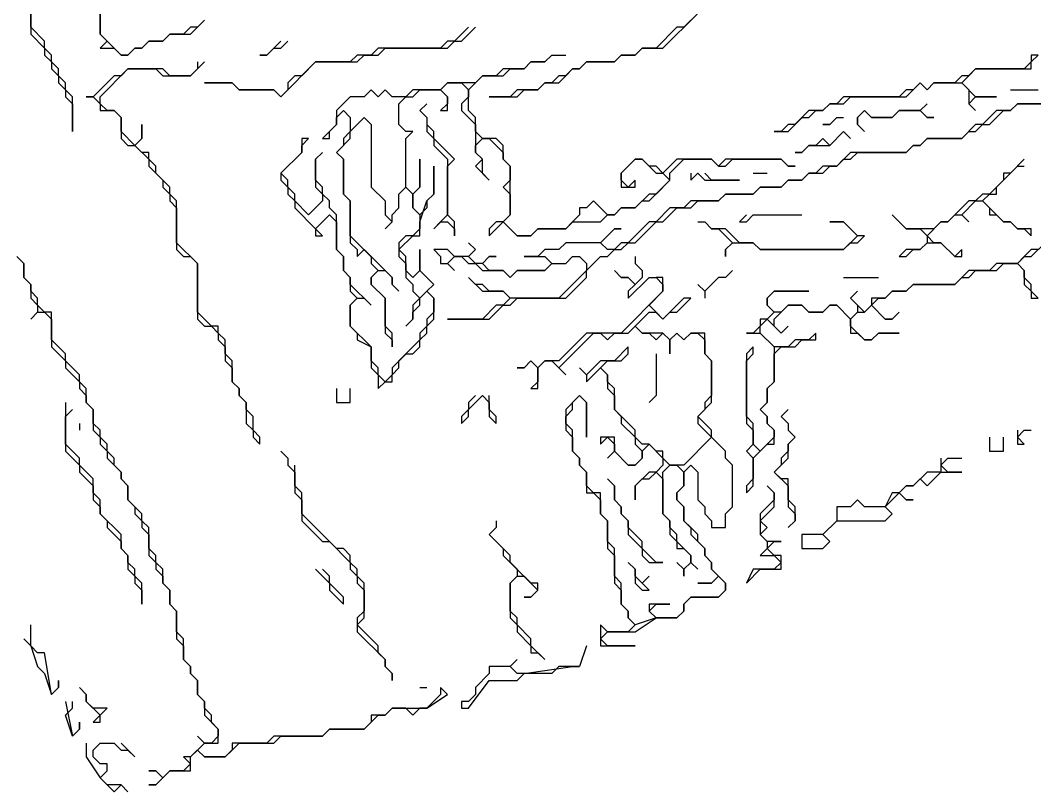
# Model space of a CAD drawing. Header units: metres. Extents: x 76363 to 76886, y 81203 to 81673.
# Drawn here: x 76492.8 to 76551.2, y 81203 to 81247.4 of the extents above; entities that cross this region are included whole.
import ezdxf

# ---------------------------------------------------------------- set-up
doc = ezdxf.new("R2010")
doc.units = ezdxf.units.M

msp = doc.modelspace()

# ---------------------------------------------------------------- linework, layer by layer
for points in [[(76503.4, 81247.4, 190.31), (76503, 81247, 190.297), (76502.6, 81247, 190.255), (76502.2, 81246.6, 190.205), (76501.4, 81246.6, 190.28), (76501, 81246.2, 190.26), (76500.2, 81246.2, 190.27), (76499.8, 81245.8, 190.255), (76499.4, 81245.8, 190.295), (76499, 81245.4, 190.28), (76498.6, 81245.4, 190.32), (76497.4, 81246.6, 190.645), (76497.4, 81248.2, 190.603)], [(76497.4, 81248.2, 190.603), (76497.4, 81246.6, 190.645), (76497.8, 81246.2, 190.58), (76497.4, 81245.8, 190.76), (76498.2, 81245.8, 190.41), (76498.6, 81245.4, 190.32), (76499, 81245.4, 190.28), (76499.4, 81245.8, 190.295), (76499.8, 81245.8, 190.255), (76500.2, 81246.2, 190.27), (76501, 81246.2, 190.26), (76501.4, 81246.6, 190.28), (76502.6, 81246.6, 190.2), (76503.4, 81247.4, 190.31)], [(76493.4, 81247.8, 193.355), (76493.4, 81246.6, 193.53), (76494.2, 81245.8, 192.83), (76494.2, 81245.4, 192.765), (76494.6, 81245, 192.38), (76494.6, 81244.6, 192.4), (76495, 81244.2, 192.084), (76495, 81243.8, 192.135), (76495.4, 81243.4, 191.677), (76495.4, 81243, 191.703), (76495.8, 81242.6, 191.15), (76495.8, 81241, 191.528), (76495.8, 81243, 191.19), (76495.4, 81243.4, 191.677), (76495.4, 81243.8, 191.697), (76495, 81244.2, 192.084), (76495, 81244.6, 192.135), (76494.6, 81245, 192.38), (76494.6, 81245.4, 192.53), (76494.2, 81245.8, 192.83), (76494.2, 81246.2, 192.82), (76493.4, 81247, 193.473), (76493.4, 81247.8, 193.355)], [(76531.4, 81247.4, 180.68), (76531, 81247, 180.475), (76530.6, 81247, 180.553), (76529.4, 81245.8, 180.35), (76528.6, 81245.8, 180.465), (76528.2, 81245.4, 180.215), (76527.4, 81245.4, 180.42), (76527, 81245, 180.205), (76525.4, 81245, 180.32), (76525, 81244.6, 180.195), (76524.6, 81244.6, 180.275), (76524.2, 81244.2, 180.26), (76523.8, 81244.2, 180.255), (76523.4, 81243.8, 180.205), (76523, 81243.8, 180.2), (76522.6, 81243.4, 180.12), (76521.4, 81243.4, 180.11), (76521, 81243, 180.06), (76519.8, 81243, 180.105), (76521.4, 81243, 180.02), (76521.8, 81243.4, 180.155), (76522.6, 81243.4, 180.12), (76523, 81243.8, 180.2), (76523.8, 81243.8, 180.097), (76524.6, 81244.6, 180.275), (76525, 81244.6, 180.195), (76525.4, 81245, 180.32), (76527, 81245, 180.205), (76527.4, 81245.4, 180.42), (76528.2, 81245.4, 180.215), (76528.6, 81245.8, 180.465), (76529.8, 81245.8, 180.27), (76531.8, 81247.8, 180.81)], [(76518.6, 81247, 182.996), (76517.8, 81246.2, 182.553), (76517.4, 81246.2, 182.69), (76517, 81245.8, 182.492), (76513.4, 81245.8, 183.747), (76513, 81245.4, 183.397), (76512.2, 81245.4, 183.76), (76511.8, 81245, 183.36), (76509.8, 81245, 184.055), (76509, 81244.2, 183.41), (76508.6, 81244.2, 183.565), (76508.2, 81243.8, 183.334), (76508.2, 81243.4, 182.96), (76507.8, 81243, 182.79), (76507.4, 81243.4, 183.444), (76505.4, 81243.4, 184.155), (76505, 81243.8, 184.83), (76503.4, 81243.8, 185.806), (76505, 81243.8, 184.83), (76505.4, 81243.4, 184.155), (76507.4, 81243.4, 183.444), (76507.8, 81243, 182.79), (76509.8, 81245, 184.055), (76512.2, 81245, 183.22), (76512.6, 81245.4, 183.704), (76513.4, 81245.4, 183.266), (76513.8, 81245.8, 183.483), (76517.4, 81245.8, 182.383), (76517.8, 81246.2, 182.553), (76518.2, 81246.2, 182.256), (76519, 81247, 182.81)], [(76507.8, 81246.2, 187.14), (76507, 81245.4, 186.746), (76506.6, 81245.4, 186.973), (76507, 81245.4, 186.746), (76507.4, 81245.8, 186.886), (76507.8, 81245.8, 186.704), (76508.2, 81246.2, 186.947)], [(76503, 81245, 187.835), (76503, 81244.6, 187.058), (76502.6, 81244.2, 186.642), (76501.4, 81244.2, 187.713), (76501, 81244.6, 188.668), (76499, 81244.6, 189.513), (76498.6, 81244.2, 189.233), (76498.2, 81244.2, 189.427), (76497, 81243, 190.045), (76496.6, 81243, 190.388), (76497, 81243, 190.045), (76497.4, 81242.6, 189.54), (76497.4, 81242.2, 189.53), (76498.2, 81242.2, 189.03), (76498.6, 81241.8, 188.625), (76498.6, 81240.6, 188.523), (76499, 81240.2, 188.13), (76499.4, 81240.2, 187.86), (76500.2, 81239.4, 187.135), (76500.2, 81239, 187.12), (76501, 81238.2, 186.355), (76501, 81237.8, 186.41), (76501.4, 81237.4, 186.17), (76501.4, 81237, 186.223), (76501.8, 81236.6, 185.955), (76501.8, 81234.2, 186.57), (76502.2, 81233.8, 186.242), (76502.6, 81233.8, 185.923), (76503, 81233.4, 185.635), (76503, 81230.2, 186.505), (76503.4, 81229.8, 186.245), (76503.8, 81229.8, 185.963), (76504.2, 81229.4, 185.84), (76504.2, 81229, 185.935), (76504.6, 81228.6, 185.723), (76504.6, 81227.8, 185.947), (76505, 81227.4, 185.748), (76505, 81226.6, 186.05), (76505.4, 81226.2, 185.85), (76505.4, 81225.8, 185.983), (76505.8, 81225.4, 185.833), (76505.8, 81224.2, 186.113), (76506.2, 81223.8, 186.076), (76506.2, 81223.4, 186.218), (76506.6, 81223, 186.09), (76506.6, 81223.4, 185.855), (76506.2, 81223.8, 186.076), (76506.2, 81224.6, 185.77), (76505.8, 81225, 185.97), (76505.8, 81225.4, 185.833), (76505.4, 81225.8, 185.983), (76505.4, 81226.2, 185.85), (76505, 81226.6, 186.05), (76505, 81227.8, 185.615), (76504.6, 81228.2, 185.82), (76504.6, 81229, 185.717), (76504.2, 81229.4, 185.84), (76504.2, 81229.8, 185.78), (76503.8, 81229.8, 185.963), (76503, 81230.6, 186.33), (76503, 81233.4, 185.635), (76501.8, 81234.6, 186.387), (76501.8, 81237, 185.98), (76501.4, 81237.4, 186.17), (76501.4, 81237.8, 186.18), (76500.6, 81238.6, 186.592), (76500.6, 81239, 186.7), (76500.2, 81239.4, 187.135), (76500.2, 81239.8, 187.127), (76499.8, 81239.8, 187.533), (76499.4, 81240.2, 187.86), (76499.8, 81240.6, 187.7), (76499.8, 81241.4, 187.933), (76499.8, 81240.6, 187.7), (76499.4, 81240.2, 187.86), (76498.6, 81241, 188.413), (76498.6, 81241.8, 188.625), (76498.2, 81242.2, 189.03), (76497.8, 81242.2, 189.283), (76497.4, 81242.6, 189.54), (76497.4, 81243, 189.658), (76499, 81244.6, 189.513), (76500.6, 81244.6, 188.51), (76501, 81244.2, 187.792), (76502.6, 81244.2, 186.642), (76503.4, 81245, 187.398)], [(76523.4, 81245.4, 180.79), (76523, 81245, 180.603), (76522.2, 81245, 180.76), (76521.8, 81244.6, 180.55), (76520.6, 81244.6, 180.67), (76520.2, 81244.2, 180.537), (76519.4, 81244.2, 180.58), (76519, 81243.8, 180.53), (76517.4, 81243.8, 180.87), (76517, 81243.4, 180.82), (76515.4, 81243.4, 181.05), (76515, 81243, 181), (76514.2, 81243, 181.25), (76513.8, 81243.4, 181.675), (76513.4, 81243, 181.545), (76513, 81243.4, 181.91), (76512.6, 81243, 181.66), (76511.8, 81243, 181.8), (76511, 81242.2, 181.446), (76511, 81241.4, 180.9), (76510.2, 81240.6, 180.84), (76510.6, 81240.6, 180.8), (76510.6, 81241, 180.97), (76511, 81241.4, 180.9), (76511, 81241.8, 181.127), (76511.4, 81242.2, 181.223), (76511.8, 81241.8, 181.08), (76511.8, 81241, 180.845), (76511.4, 81240.6, 180.72), (76511.4, 81240.2, 180.673), (76511, 81239.8, 180.61), (76511.4, 81239.4, 180.78), (76511.4, 81237.4, 180.57), (76511.8, 81237, 180.78), (76511.8, 81234.6, 180.293), (76512.2, 81234.2, 180.2), (76512.2, 81233.8, 180.18), (76512.6, 81234.2, 180.345), (76513, 81233.8, 180.48), (76513, 81233.4, 180.47), (76513.4, 81233, 180.415), (76513, 81232.6, 180.357), (76513, 81232.2, 180.3), (76513.8, 81231.4, 180.185), (76513.8, 81229.4, 180.21), (76514.2, 81229, 180.465), (76514.2, 81228.6, 180.357), (76514.2, 81229.4, 180.445), (76513.8, 81229.8, 180.207), (76513.8, 81231.4, 180.185), (76513, 81232.2, 180.3), (76513, 81232.6, 180.357), (76513.4, 81233, 180.415), (76513.8, 81233, 180.645), (76514.2, 81232.6, 180.655), (76514.2, 81232.2, 180.52), (76514.6, 81231.8, 180.62), (76514.2, 81232.2, 180.52), (76514.2, 81232.6, 180.655), (76511.8, 81235, 180.435), (76511.8, 81237, 180.78), (76511.4, 81237.4, 180.57), (76511.4, 81239.4, 180.78), (76511, 81239.8, 180.61), (76511.8, 81240.6, 180.865), (76511.8, 81241, 180.845), (76512.6, 81241.8, 181.3), (76513, 81241.4, 181.36), (76513, 81237.8, 181.657), (76513.8, 81237, 181.62), (76513.8, 81236.2, 181.585), (76514.2, 81235.8, 181.64), (76513.8, 81235.4, 181.37), (76514.2, 81235.8, 181.64), (76514.2, 81236.2, 181.66), (76514.6, 81236.6, 181.53), (76514.6, 81237.4, 181.383), (76515, 81237.8, 181.195), (76515.4, 81237.4, 181.02), (76515.4, 81236.6, 181.143), (76515.8, 81236.2, 181.12), (76515.8, 81235.4, 181.12), (76515.4, 81235, 181.3), (76515, 81235, 181.38), (76514.6, 81234.6, 181.285), (76514.6, 81233.8, 181.1), (76515, 81233.4, 181.15), (76515, 81232.6, 181.04), (76515.4, 81232.2, 181.1), (76515.4, 81231.8, 180.965), (76515.8, 81231.4, 180.985), (76515.4, 81231, 180.815), (76515.4, 81230.2, 180.85), (76515, 81229.8, 180.76), (76515.4, 81230.2, 180.85), (76515.4, 81230.6, 180.773), (76515.8, 81231, 180.97), (76515.8, 81231.4, 180.985), (76516.2, 81231.8, 180.93), (76516.6, 81231.4, 180.777), (76516.6, 81230.6, 180.87), (76516.2, 81230.2, 180.93), (76516.2, 81229.8, 180.795), (76515.8, 81229.4, 180.86), (76515.8, 81229, 180.835), (76514.2, 81227.4, 180.2), (76514.2, 81227, 180.18), (76513.8, 81226.6, 180.16), (76513.4, 81227, 180.335), (76513.4, 81227.4, 180.297), (76513, 81227.8, 180.46), (76513, 81228.6, 180.335), (76511.8, 81229.8, 180.43), (76511.8, 81231, 180.3), (76512.2, 81231.4, 180.15), (76512.6, 81231.4, 180.07), (76513, 81231, 180.05), (76511.8, 81232.2, 180.288), (76511.8, 81232.6, 180.13), (76511.4, 81233, 180.22), (76511.4, 81233.8, 180.11), (76511, 81234.2, 180.28), (76511, 81236.2, 180.445), (76510.6, 81236.6, 180.545), (76510.6, 81237, 180.56), (76510.2, 81237.4, 180.58), (76510.2, 81237.8, 180.555), (76509.8, 81238.2, 180.615), (76509.8, 81239.4, 180.66), (76510.2, 81239.8, 180.68), (76509.8, 81239.4, 180.66), (76509.8, 81237.8, 180.6), (76510.2, 81237.4, 180.58), (76510.2, 81237, 180.605), (76509.4, 81236.2, 180.92), (76508.6, 81237, 181.18), (76508.6, 81237.4, 181.12), (76508.2, 81237.8, 181.295), (76508.2, 81238.2, 181.23), (76507.8, 81238.6, 181.6), (76509, 81239.8, 180.91), (76509, 81240.2, 181.045), (76509.4, 81240.6, 181.03), (76509, 81240.6, 181.22), (76509, 81239.8, 180.91), (76507.8, 81238.6, 181.6), (76507.8, 81238.2, 181.43), (76508.2, 81237.8, 181.295), (76508.2, 81237.4, 181.35), (76508.6, 81237, 181.18), (76508.6, 81236.6, 181.17), (76509.8, 81235.4, 180.72), (76509.8, 81235, 180.78), (76510.2, 81235, 180.78), (76509.8, 81235.4, 180.72), (76510.6, 81236.2, 180.52), (76511, 81235.8, 180.47), (76511, 81234.2, 180.28), (76511.4, 81233.8, 180.11), (76511.4, 81233, 180.22), (76511.8, 81232.6, 180.13), (76511.8, 81231.8, 180.32), (76512.2, 81231.4, 180.15), (76511.8, 81231, 180.3), (76511.8, 81229.8, 180.43), (76512.2, 81229.4, 180.37), (76512.2, 81229, 180.5), (76513, 81228.6, 180.335), (76513, 81227.4, 180.435), (76513.4, 81227, 180.335), (76513.4, 81226.2, 180.31), (76513.8, 81226.6, 180.16), (76514.2, 81226.6, 180.08), (76514.2, 81227, 180.18), (76514.6, 81227.4, 180.2), (76514.6, 81227.8, 180.29), (76515, 81228.2, 180.533), (76515.4, 81228.2, 180.65), (76515.8, 81228.6, 180.66), (76515.8, 81229, 180.835), (76516.2, 81229.4, 180.74), (76516.2, 81229.8, 180.795), (76516.6, 81230.2, 180.85), (76516.6, 81231.4, 180.777), (76516.2, 81231.8, 180.93), (76516.6, 81232.2, 180.78), (76515.8, 81233, 181.093), (76515.8, 81234.2, 181.145), (76515.8, 81233, 181.093), (76515.4, 81232.6, 181.11), (76515, 81233, 181.095), (76515, 81233.8, 181.17), (76514.6, 81234.2, 181.11), (76515.4, 81235, 181.3), (76515.8, 81235, 181.18), (76515.8, 81235.8, 181.14), (76516.2, 81237, 181.268), (76516.6, 81237.4, 181.515), (76516.6, 81239, 181.313), (76516.6, 81237.4, 181.515), (76516.2, 81237, 181.268), (76516.2, 81236.6, 181.21), (76515.8, 81236.2, 181.12), (76515.4, 81236.6, 181.143), (76515.4, 81237.4, 181.02), (76515.8, 81237.8, 181.075), (76515.8, 81239.4, 181.145), (76515.8, 81237.8, 181.075), (76515.4, 81237.4, 181.02), (76515, 81237.8, 181.195), (76515, 81240.6, 180.86), (76515.4, 81241, 180.95), (76515, 81241, 180.87), (76514.6, 81241.4, 180.895), (76514.6, 81242.6, 180.94), (76515, 81243, 181), (76515.4, 81243, 180.91), (76515.8, 81243.4, 181.133), (76517, 81243.4, 180.82), (76517.4, 81243, 180.535), (76517.4, 81242.6, 180.475), (76517, 81242.2, 180.54), (76517.4, 81242.2, 180.46), (76517.4, 81243, 180.535), (76517, 81243.4, 180.82), (76517.4, 81243.8, 180.87), (76518.2, 81243.8, 180.7), (76518.6, 81243.4, 180.31), (76518.6, 81243, 180.18), (76518.2, 81242.6, 180.17), (76518.2, 81242.2, 180.075), (76519, 81241.4, 180.03), (76519, 81239.8, 180.275), (76519.4, 81239.4, 180.253), (76519, 81239, 180.5), (76519.8, 81238.2, 180.39), (76519.4, 81238.6, 180.44), (76519.4, 81239.4, 180.253), (76519, 81239.8, 180.275), (76519, 81240.2, 180.21), (76519.4, 81240.6, 180.08), (76519.8, 81240.6, 180.023), (76520.6, 81239.8, 179.91), (76520.6, 81239.4, 179.94), (76521, 81239, 179.93), (76521, 81238.2, 180.04), (76520.6, 81237.8, 180.18), (76521, 81237.4, 180.007), (76521, 81236.2, 179.95), (76520.6, 81235.8, 180.05), (76520.2, 81235.8, 180.32), (76519.8, 81235.4, 180.46), (76519.8, 81235, 180.325), (76520.6, 81235.8, 180.05), (76521.4, 81235, 179.9), (76522.2, 81235, 179.89), (76522.6, 81235.4, 179.915), (76524.2, 81235.4, 180.02), (76524.6, 81235.8, 180), (76526.2, 81235.8, 180.22), (76526.6, 81236.2, 180.09), (76527, 81236.2, 180.09), (76527.4, 81236.6, 180.105), (76528.2, 81236.6, 180.175), (76528.6, 81237, 180.19), (76529, 81237, 180.26), (76530.2, 81238.2, 180.12), (76530.2, 81238.6, 180.11), (76531, 81239.4, 180.19), (76532.6, 81239.4, 180.203), (76533, 81239, 180.26), (76533.4, 81239, 180.26), (76533.8, 81239.4, 180.253), (76536.6, 81239.4, 180.535), (76537, 81239, 180.67), (76537.4, 81239, 180.71), (76537, 81239, 180.67), (76536.6, 81239.4, 180.535), (76533.4, 81239.4, 180.205), (76533, 81239, 180.26), (76532.6, 81239.4, 180.203), (76530.6, 81239.4, 180.175), (76529.8, 81238.6, 180.03), (76529.4, 81239, 180.05), (76529, 81239, 180.05), (76528.6, 81239.4, 180.07), (76528.2, 81239.4, 180.07), (76527.4, 81238.6, 180.04), (76527.4, 81237.8, 180), (76528.2, 81237.8, 180.305), (76528.2, 81238.2, 180.25), (76527.8, 81237.8, 180.132), (76527.4, 81238.2, 180.02), (76527.4, 81238.6, 180.04), (76528.2, 81239.4, 180.07), (76528.6, 81239.4, 180.07), (76529.4, 81238.6, 180.025), (76529.8, 81238.6, 180.03), (76530.2, 81238.2, 180.12), (76529.4, 81237.4, 180.21), (76529, 81237.4, 180.285), (76528.2, 81236.6, 180.175), (76527.4, 81236.6, 180.105), (76527, 81236.2, 180.09), (76526.6, 81236.2, 180.09), (76525.8, 81237, 179.97), (76525.4, 81236.6, 179.96), (76525, 81236.6, 179.955), (76525, 81236.2, 180.01), (76524.2, 81235.4, 180.02), (76522.6, 81235.4, 179.915), (76522.2, 81235, 179.89), (76521.4, 81235, 179.9), (76520.6, 81235.8, 180.05), (76521, 81236.2, 179.95), (76521, 81239, 179.93), (76520.6, 81239.4, 179.94), (76520.6, 81240.2, 179.9), (76520.2, 81240.6, 179.92), (76519.4, 81240.6, 180.08), (76519, 81241, 180.1), (76519, 81241.8, 179.97), (76518.6, 81242.2, 179.995), (76518.6, 81243.4, 180.31), (76519.4, 81244.2, 180.58), (76520.6, 81244.2, 180.54), (76521, 81244.6, 180.59), (76521.8, 81244.6, 180.55), (76522.2, 81245, 180.76), (76523, 81245, 180.603), (76523.4, 81245.4, 180.79), (76524.2, 81245.4, 180.73)], [(76551.4, 81245.4, 180.253), (76551, 81245.4, 180.25), (76551, 81245, 180.32), (76550.6, 81244.6, 180.405), (76547.8, 81244.6, 180.04), (76547.4, 81244.2, 180.06), (76547, 81244.2, 180.065), (76546.6, 81243.8, 180.08), (76545.4, 81243.8, 180.05), (76545, 81243.4, 180.133), (76544.6, 81243.8, 180.06), (76544.2, 81243.4, 180.03), (76543.8, 81243.4, 180.043), (76543.4, 81243, 180.1), (76540.2, 81243, 180.11), (76539.8, 81242.6, 180.17), (76539.4, 81242.6, 180.17), (76539, 81242.2, 180.19), (76538.2, 81242.2, 180.155), (76537.4, 81241.4, 180.185), (76537, 81241.4, 180.2), (76536.6, 81241, 180.19), (76536.2, 81241, 180.185), (76537, 81241, 180.19), (76537.8, 81241.8, 180.22), (76538.2, 81241.8, 180.22), (76538.6, 81242.2, 180.195), (76539, 81242.2, 180.19), (76539.4, 81242.6, 180.17), (76540.2, 81242.6, 180.21), (76540.6, 81243, 180.145), (76543.8, 81243, 180.06), (76544.6, 81243.8, 180.06), (76545, 81243.4, 180.133), (76545.4, 81243.8, 180.05), (76547, 81243.8, 180.05), (76547.4, 81243.4, 180.22), (76547.4, 81242.6, 180.49), (76547.8, 81242.2, 180.74), (76547.4, 81242.6, 180.49), (76547.8, 81243, 180.5), (76549, 81243, 180.664), (76547.8, 81243, 180.5), (76547, 81243.8, 180.05), (76547.8, 81244.6, 180.04), (76551, 81244.6, 180.38), (76551, 81245, 180.32), (76551.4, 81245.4, 180.253)], [(76549.8, 81243.4, 180.63), (76551.4, 81243.4, 180.93)], [(76516.2, 81242.6, 180.79), (76515.8, 81242.2, 180.81), (76516.2, 81241.8, 180.827), (76516.2, 81241, 181.03), (76516.6, 81240.6, 181.103), (76516.6, 81240.2, 181.135), (76517.4, 81239.4, 181.18), (76517.4, 81236.2, 181.455), (76516.6, 81235.4, 181.23), (76517, 81235.8, 181.4), (76517.4, 81235.8, 181.377), (76517.8, 81235.4, 181.23), (76517.8, 81235, 181.21), (76517.8, 81235.8, 181.17), (76517.4, 81236.2, 181.455), (76517.4, 81239, 181.275), (76517.8, 81239.4, 180.985), (76516.6, 81240.6, 181.103), (76516.6, 81241, 180.87), (76516.2, 81241.4, 180.93)], [(76552.2, 81242.6, 181.39), (76550.2, 81242.6, 181.05), (76549.8, 81242.2, 180.92), (76549, 81242.2, 180.96), (76548.2, 81241.4, 180.81), (76547.8, 81241.4, 180.78), (76547, 81240.6, 180.82), (76545, 81240.6, 180.827), (76544.6, 81240.2, 180.81), (76544.2, 81240.2, 180.81), (76543.8, 81239.8, 180.76), (76540.6, 81239.8, 180.92), (76539.8, 81239, 180.89), (76539, 81239, 180.895), (76538.6, 81238.6, 181.045), (76538.2, 81238.6, 181.03), (76537.8, 81238.2, 181.13), (76537, 81238.2, 181.17), (76536.6, 81237.8, 181.08), (76535.4, 81237.8, 181.05), (76535, 81237.4, 181.03), (76533.4, 81237.4, 180.8), (76533, 81237, 180.867), (76531.4, 81237, 180.6), (76531, 81236.6, 180.62), (76530.2, 81236.6, 180.515), (76529.4, 81235.8, 180.59), (76529, 81235.8, 180.59), (76527.8, 81234.6, 180.82), (76527.4, 81234.6, 180.86), (76527, 81234.2, 180.99), (76526.6, 81234.2, 180.91), (76526.2, 81234.6, 180.782), (76527, 81235.4, 180.51), (76527.4, 81235.4, 180.51), (76527, 81235.4, 180.51), (76526.2, 81234.6, 180.782), (76524.2, 81234.6, 180.407), (76523.8, 81234.2, 180.47), (76523, 81234.2, 180.317), (76522.6, 81233.8, 180.53), (76521.8, 81233.8, 180.38), (76523, 81233.8, 180.53), (76523.4, 81233.4, 180.735), (76523, 81233, 180.76), (76521.4, 81233, 180.78), (76521, 81232.6, 180.79), (76520.6, 81233, 180.81), (76519.8, 81233, 180.66), (76519.4, 81233.4, 180.68), (76519.8, 81233.8, 180.47), (76520.2, 81233.8, 180.385), (76519.8, 81233.8, 180.47), (76519.4, 81233.4, 180.68), (76519, 81233.4, 180.755), (76518.6, 81233.8, 180.85), (76519, 81234.2, 180.613), (76518.6, 81234.6, 180.89), (76519, 81234.2, 180.613), (76518.6, 81233.8, 180.85), (76517.8, 81233.8, 181.085), (76517.4, 81234.2, 181.18), (76516.6, 81234.2, 181.025), (76517, 81233.8, 181.09), (76517, 81233.4, 180.875), (76517.4, 81233.4, 180.837), (76517.8, 81233, 180.66), (76517.4, 81233.4, 180.837), (76517.8, 81233.8, 181.085), (76518.2, 81233.8, 180.93), (76518.6, 81233.4, 180.84), (76519, 81233.4, 180.755), (76519.4, 81233, 180.66), (76520.6, 81233, 180.81), (76521, 81232.6, 180.79), (76521.4, 81233, 180.78), (76523, 81233, 180.76), (76523.4, 81233.4, 180.735), (76524.2, 81233.4, 180.74), (76524.6, 81233.8, 180.857), (76525, 81233.8, 180.9), (76525.4, 81233.4, 180.81), (76525.4, 81233, 180.667), (76523.8, 81231.4, 180.03), (76521, 81231.4, 180.08), (76520.6, 81231.8, 180.26), (76519.8, 81231.8, 180.165), (76519.4, 81232.2, 180.28), (76519, 81232.2, 180.245), (76518.6, 81232.6, 180.3), (76519.4, 81231.8, 180.07), (76520.6, 81231.8, 180.26), (76521, 81231.4, 180.08), (76520.6, 81231, 179.877), (76520.2, 81231, 179.89), (76519.4, 81230.2, 179.7), (76517.4, 81230.2, 180.58), (76519.8, 81230.2, 179.61), (76520.6, 81231, 179.877), (76521, 81231, 179.95), (76521.4, 81231.4, 180.2), (76524.2, 81231.4, 179.95), (76525.4, 81232.6, 180.47), (76525.4, 81233, 180.667), (76526.2, 81233.8, 180.98), (76526.6, 81233.8, 180.98), (76527, 81234.2, 180.99), (76527.4, 81234.2, 180.875), (76527.8, 81234.6, 180.82), (76528.2, 81234.6, 180.66), (76529.4, 81235.8, 180.59), (76529.8, 81235.8, 180.64), (76530.6, 81236.6, 180.62), (76531.4, 81236.6, 180.665), (76531.8, 81237, 180.79), (76533, 81237, 180.867), (76533.4, 81237.4, 180.8), (76535, 81237.4, 181.03), (76535.4, 81237.8, 181.05), (76536.6, 81237.8, 181.08), (76537, 81238.2, 181.17), (76537.8, 81238.2, 181.13), (76538.2, 81238.6, 181.03), (76539, 81238.6, 180.99), (76539.4, 81239, 180.895), (76539.8, 81239, 180.89), (76540.2, 81239.4, 180.835), (76540.6, 81239.4, 180.87), (76541, 81239.8, 180.92), (76543.8, 81239.8, 180.76), (76544.2, 81240.2, 180.81), (76544.6, 81240.2, 180.81), (76545, 81240.6, 180.827), (76547, 81240.6, 180.82), (76547.4, 81241, 180.8), (76547.8, 81241, 180.795), (76548.2, 81241.4, 180.81), (76548.6, 81241.4, 180.855), (76549.4, 81242.2, 181.04), (76549.8, 81242.2, 180.92), (76550.2, 81242.6, 181.05), (76552.2, 81242.6, 181.39)], [(76545, 81242.6, 180.46), (76544.6, 81242.2, 180.728), (76543.4, 81242.2, 180.52), (76543, 81241.8, 180.55), (76541.8, 81241.8, 180.605), (76541.4, 81242.2, 180.455), (76541, 81241.8, 180.82), (76541, 81241.4, 180.765), (76541.4, 81241, 180.765), (76541, 81241.4, 180.765), (76541, 81241.8, 180.82), (76541.4, 81242.2, 180.455), (76541.8, 81241.8, 180.605), (76543, 81241.8, 180.55), (76543.4, 81242.2, 180.52), (76544.6, 81242.2, 180.728), (76545, 81241.8, 180.77), (76545.4, 81241.8, 180.65), (76545, 81241.8, 180.77), (76544.6, 81242.2, 180.728)], [(76539.8, 81241.8, 180.25), (76539.4, 81241.4, 180.5), (76539, 81241.4, 180.5), (76539.4, 81241.4, 180.5), (76539.8, 81241.8, 180.25), (76540.2, 81241.8, 180.363)], [(76540.2, 81241, 180.48), (76539.4, 81240.2, 180.56), (76539, 81240.6, 180.505), (76538.6, 81240.2, 180.45), (76538.2, 81240.2, 180.45), (76537.8, 81239.8, 180.475), (76537.4, 81239.8, 180.51), (76537.8, 81239.8, 180.475), (76538.2, 81240.2, 180.45), (76539.4, 81240.2, 180.56), (76540.2, 81241, 180.48), (76540.6, 81240.6, 180.62)], [(76550.6, 81239.4, 177.81), (76549.8, 81238.6, 176.95), (76549.4, 81238.6, 177.162), (76549.4, 81238.2, 176.517), (76548.6, 81237.4, 176.002), (76548.2, 81237.4, 176.133), (76547.8, 81237, 175.662), (76547.4, 81237, 175.93), (76546.2, 81235.8, 174.85), (76545.8, 81235.8, 175.054), (76545.4, 81235.4, 174.697), (76543.8, 81235.4, 175.518), (76543, 81236.2, 176.672), (76543.8, 81235.4, 175.518), (76544.6, 81235.4, 175.165), (76545, 81235, 174.545), (76545, 81234.6, 174.435), (76544.6, 81234.2, 174.205), (76543.8, 81234.2, 174.393), (76543.4, 81233.8, 174.206), (76543.8, 81233.8, 174.055), (76544.2, 81234.2, 174.34), (76544.6, 81234.2, 174.205), (76545, 81234.6, 174.435), (76545.8, 81234.6, 174.35), (76546.6, 81233.8, 173.86), (76547, 81233.8, 173.74), (76547, 81234.2, 173.87), (76546.6, 81233.8, 173.86), (76545.8, 81234.6, 174.35), (76545.4, 81234.6, 174.36), (76545, 81235, 174.545), (76545.8, 81235.8, 175.054), (76546.2, 81235.8, 174.85), (76546.6, 81236.2, 175.195), (76547, 81236.2, 174.96), (76547.4, 81235.8, 174.595), (76547, 81236.2, 174.96), (76547.8, 81237, 175.662), (76548.2, 81237, 175.47), (76548.6, 81236.6, 175.102), (76548.6, 81236.2, 174.777), (76549, 81236.2, 174.827), (76549.4, 81235.8, 174.493), (76549.8, 81235.8, 174.53), (76550.2, 81235.4, 174.22), (76550.6, 81235.4, 174.185), (76551, 81235, 173.855), (76551, 81235.4, 174.2), (76550.2, 81235.4, 174.22), (76549.8, 81235.8, 174.53), (76549.4, 81235.8, 174.493), (76548.2, 81237, 175.47), (76548.6, 81237.4, 176.002), (76549, 81237.4, 175.887), (76549, 81237.8, 176.4), (76550.2, 81239, 177.423), (76550.6, 81239, 177.37)], [(76531.4, 81238.6, 180.525), (76531.4, 81238.2, 180.62), (76531.8, 81238.6, 180.56), (76532.2, 81238.2, 180.54), (76534.2, 81238.2, 180.685), (76532.6, 81238.2, 180.53), (76532.2, 81238.6, 180.42)], [(76535, 81238.6, 180.623), (76535.8, 81238.6, 180.63)], [(76534.6, 81236.2, 179.777), (76534.2, 81235.8, 179.105), (76534.6, 81235.8, 179.108), (76535, 81236.2, 179.712), (76537.8, 81236.2, 178.516)], [(76531.8, 81235.8, 179.44), (76532.2, 81235.8, 179.375), (76532.6, 81235.4, 178.495), (76533, 81235.4, 178.372), (76533.8, 81234.6, 176.91), (76533.4, 81234.2, 176.503), (76533.4, 81233.8, 175.993), (76533.4, 81234.2, 176.503), (76533.8, 81234.6, 176.91), (76535, 81234.6, 175.896), (76535.4, 81234.2, 174.91), (76540.2, 81234.2, 174.8), (76540.6, 81234.6, 175.352), (76541, 81234.6, 175.198), (76541.4, 81235, 175.69), (76541, 81235, 175.814), (76540.2, 81235.8, 177.218), (76539.4, 81235.8, 177.803), (76540.2, 81235.8, 177.218), (76541, 81235, 175.814), (76540.2, 81234.2, 174.8), (76535.4, 81234.2, 174.91), (76535, 81234.6, 175.896), (76534.2, 81234.6, 176.48), (76533.4, 81235.4, 178.483), (76532.6, 81235.4, 178.495), (76532.2, 81235.8, 179.375)], [(76551.4, 81234.2, 173.343), (76551, 81234.2, 173.435), (76550.2, 81233.4, 172.95), (76549, 81233.4, 173.14), (76548.6, 81233, 172.94), (76547.4, 81233, 173.183), (76546.6, 81232.2, 172.84), (76544.2, 81232.2, 172.88), (76543.8, 81231.8, 172.678), (76543, 81231.8, 172.67), (76542.6, 81231.4, 172.54), (76541.8, 81231.4, 172.655), (76541.8, 81231, 172.45), (76541.4, 81230.6, 172.44), (76540.6, 81231.4, 172.7), (76541, 81231.8, 172.835), (76540.6, 81231.4, 172.7), (76541, 81231, 172.53), (76541, 81230.6, 172.395), (76540.6, 81230.2, 172.03), (76539.8, 81231, 172.38), (76539.4, 81231, 172.27), (76539, 81230.6, 172.1), (76538.2, 81230.6, 172.217), (76537.8, 81231, 172.493), (76537, 81231, 172.545), (76536.6, 81230.6, 172.49), (76536.2, 81230.6, 172.61), (76535.8, 81231, 172.85), (76535.8, 81231.4, 173.08), (76536.2, 81231.8, 173.115), (76538.2, 81231.8, 172.944), (76536.2, 81231.8, 173.115), (76535.8, 81231.4, 173.08), (76535.8, 81231, 172.85), (76536.2, 81230.6, 172.61), (76535.8, 81230.2, 172.515), (76535.4, 81230.2, 172.59), (76535.4, 81229.8, 172.5), (76535, 81229.4, 172.525), (76534.6, 81229.4, 172.583), (76535.4, 81229.4, 172.285), (76536.2, 81228.6, 172.05), (76536.2, 81226.6, 171.97), (76535.8, 81226.2, 171.98), (76535.8, 81225.4, 171.99), (76535.4, 81225, 172.09), (76535.8, 81224.6, 172), (76535.8, 81224.2, 172.02), (76536.2, 81223.8, 171.965), (76536.2, 81223.4, 172.13), (76535.4, 81222.6, 172.255), (76535, 81223, 172.27), (76535, 81224.2, 172.18), (76534.6, 81224.6, 172.19), (76534.6, 81227.8, 171.95), (76535, 81228.2, 172.05), (76535, 81228.6, 172.22), (76534.6, 81228.2, 172.085), (76534.6, 81224.2, 172.213), (76535, 81223.8, 172.115), (76535, 81223, 172.27), (76534.6, 81222.6, 172.45), (76535, 81222.2, 172.27), (76535, 81221, 172.377), (76534.6, 81220.6, 172.733), (76534.6, 81220.2, 172.61), (76535, 81220.6, 172.36), (76535, 81222.2, 172.27), (76535.8, 81223, 172.22), (76536.2, 81223, 172.19), (76536.2, 81223.8, 171.965), (76535.8, 81224.2, 172.02), (76535.8, 81224.6, 172), (76535.4, 81225, 172.09), (76535.8, 81225.4, 171.99), (76535.8, 81226.2, 171.98), (76536.2, 81226.6, 171.97), (76536.2, 81228.2, 172.04), (76536.6, 81228.6, 172.29), (76537.4, 81228.6, 171.83), (76537.8, 81229, 171.88), (76538.6, 81229, 171.765), (76538.6, 81229.4, 171.86), (76538.2, 81229, 171.787), (76537.4, 81229, 171.99), (76537, 81228.6, 172.1), (76536.2, 81228.6, 172.05), (76535.4, 81229.4, 172.285), (76535.4, 81229.8, 172.5), (76535.8, 81230.2, 172.515), (76536.6, 81229.4, 172.4), (76537, 81229.8, 172.26), (76536.6, 81229.4, 172.4), (76536.2, 81229.8, 172.263), (76536.2, 81230.2, 172.357), (76537, 81231, 172.545), (76537.8, 81231, 172.493), (76538.2, 81230.6, 172.217), (76539, 81230.6, 172.1), (76539.4, 81231, 172.27), (76539.8, 81231, 172.38), (76540.6, 81230.2, 172.03), (76540.6, 81229.4, 171.925), (76541, 81229.4, 171.997), (76541.4, 81229, 171.935), (76541.8, 81229, 171.98), (76542.2, 81229.4, 172.15), (76543.4, 81229.4, 172.185), (76542.2, 81229.4, 172.15), (76541.8, 81229, 171.98), (76541.4, 81229, 171.935), (76540.6, 81229.8, 171.95), (76540.6, 81230.2, 172.03), (76541, 81230.6, 172.395), (76541.4, 81230.6, 172.44), (76541.8, 81231, 172.45), (76542.6, 81230.2, 172.34), (76543, 81230.2, 172.33), (76543.4, 81230.6, 172.353), (76543, 81230.2, 172.33), (76542.6, 81230.2, 172.34), (76541.8, 81231, 172.45), (76542.2, 81231.4, 172.543), (76542.6, 81231.4, 172.54), (76543, 81231.8, 172.67), (76543.8, 81231.8, 172.678), (76544.2, 81232.2, 172.88), (76546.6, 81232.2, 172.84), (76547, 81232.6, 172.925), (76547.4, 81232.6, 172.89), (76547.8, 81233, 173.055), (76549, 81233, 172.89), (76549.4, 81233.4, 173.105), (76550.2, 81233.4, 172.95), (76550.6, 81233, 172.82), (76550.6, 81232.2, 172.815), (76551, 81231.8, 172.84), (76551, 81231.4, 172.815), (76551.4, 81231.4, 172.893), (76551, 81231.8, 172.84), (76551, 81232.2, 172.93), (76550.6, 81232.6, 172.835), (76550.6, 81233, 172.82), (76550.2, 81233.4, 172.95), (76550.6, 81233.8, 173.23), (76551, 81233.8, 173.23), (76551.8, 81234.6, 173.543)], [(76492.6, 81233.8, 199.55), (76493, 81233.4, 199.333), (76493, 81232.6, 199.447), (76493.4, 81232.2, 199.25), (76493.4, 81231.4, 199.447), (76493.8, 81231, 199.363), (76493.8, 81230.6, 199.6), (76493.4, 81230.2, 199.63), (76493.8, 81230.6, 199.6), (76494.2, 81230.6, 199.315), (76494.6, 81230.2, 199.116), (76494.6, 81228.6, 199.4), (76495.4, 81227.8, 199.158), (76495.4, 81227.4, 199.42), (76496.2, 81226.6, 199.175), (76496.2, 81226.2, 199.51), (76496.6, 81225.8, 199.305), (76496.6, 81225.4, 199.5), (76497, 81225, 199.212), (76497, 81223.8, 199.75), (76497.4, 81223.4, 199.463), (76497.4, 81223, 199.627), (76497.8, 81222.6, 199.56), (76497.8, 81222.2, 199.6), (76498.6, 81221.4, 199.434), (76498.6, 81221, 199.585), (76499, 81220.6, 199.22), (76499, 81219.8, 199.49), (76499.4, 81219.4, 199.188), (76499.4, 81219, 199.446), (76499.8, 81218.6, 199.228), (76499.8, 81218.2, 199.57), (76500.2, 81217.8, 199.183), (76500.2, 81216.6, 199.575), (76500.6, 81216.2, 199.163), (76500.6, 81215.8, 199.318), (76501, 81215.4, 199.068), (76501, 81215, 199.235), (76501.4, 81214.6, 198.833), (76501.4, 81213.8, 199.15), (76501.8, 81213.4, 199.007), (76501.8, 81211.8, 199.09), (76502.2, 81211.4, 199.023), (76502.2, 81210.6, 199.11), (76502.6, 81210.2, 198.937), (76502.6, 81209.8, 199.023), (76503, 81209.4, 198.9), (76503, 81208.6, 199.18), (76503.4, 81208.2, 199.03), (76503.4, 81207.4, 199.2), (76504.2, 81206.6, 198.822), (76504.2, 81206.2, 198.963), (76503.8, 81205.8, 199.27), (76503.4, 81205.8, 199.16), (76503, 81206.2, 199.07), (76503.4, 81205.8, 199.16), (76502.6, 81205, 199.17), (76502.2, 81205, 199.17), (76502.6, 81204.6, 199.15), (76502.2, 81204.2, 199.21), (76501.4, 81204.2, 199.29), (76501, 81203.8, 199.373), (76500.6, 81204.2, 199.37), (76500.2, 81204.2, 199.485), (76500.6, 81204.2, 199.37), (76501, 81203.8, 199.373), (76500.6, 81203.4, 199.49), (76500.2, 81203.4, 199.57), (76500.6, 81203.4, 199.49), (76501.4, 81204.2, 199.29), (76502.6, 81204.2, 199.175), (76502.6, 81205, 199.17), (76503, 81205.4, 199.103), (76503.4, 81205, 199.09), (76504.6, 81205, 199.045), (76505.4, 81205.8, 197.262), (76507.4, 81205.8, 193.833), (76507.8, 81206.2, 192.941), (76510.2, 81206.2, 189.47), (76510.6, 81206.6, 188.867), (76512.6, 81206.6, 186.49), (76513.4, 81207.4, 184.89), (76513.8, 81207.4, 184.535), (76514.2, 81207.8, 184.005), (76514.6, 81207.8, 183.617), (76516.2, 81207.8, 182.55), (76517.4, 81208.6, 181.315), (76517, 81209, 181.45), (76517, 81208.6, 181.633), (76516.2, 81207.8, 182.55), (76515.8, 81207.8, 182.7), (76515.4, 81207.4, 183.07), (76515, 81207.8, 183.277), (76514.2, 81207.8, 184.005), (76513.8, 81207.4, 184.535), (76513, 81207.4, 185.202), (76513, 81207, 185.545), (76512.6, 81206.6, 186.49), (76510.6, 81206.6, 188.867), (76510.2, 81206.2, 189.47), (76507.4, 81206.2, 193.644), (76507, 81205.8, 194.543), (76505, 81205.8, 198.01), (76505, 81205.4, 198.19), (76504.6, 81205, 199.045), (76503.4, 81205, 199.09), (76503, 81205.4, 199.103), (76503.4, 81205.8, 199.16), (76504.2, 81205.8, 199.15), (76504.2, 81206.6, 198.822), (76503.8, 81207, 199.103), (76503.8, 81207.4, 198.838), (76503.4, 81207.8, 199.023), (76503.4, 81208.2, 199.03), (76503, 81208.6, 199.18), (76503, 81209.4, 198.9), (76502.6, 81209.8, 199.023), (76502.6, 81210.2, 198.937), (76502.2, 81210.6, 199.11), (76502.2, 81211.8, 198.765), (76501.8, 81212.2, 199.105), (76501.8, 81213.4, 199.007), (76501.4, 81213.8, 199.15), (76501.4, 81214.6, 198.833), (76501, 81215, 199.235), (76501, 81215.8, 198.752), (76500.6, 81216.2, 199.163), (76500.6, 81216.6, 199.073), (76500.2, 81217, 199.323), (76500.2, 81218.2, 198.945), (76499.8, 81218.6, 199.228), (76499.8, 81219, 198.953), (76499, 81219.8, 199.49), (76499, 81220.6, 199.22), (76498.6, 81221, 199.585), (76498.6, 81221.4, 199.434), (76498.2, 81221.8, 199.615), (76498.2, 81222.2, 199.335), (76497.8, 81222.6, 199.56), (76497.8, 81223, 199.252), (76497.4, 81223.4, 199.463), (76497.4, 81223.8, 199.348), (76497, 81224.2, 199.653), (76497, 81225, 199.212), (76496.6, 81225.4, 199.5), (76496.6, 81226.2, 198.916), (76496.2, 81226.6, 199.175), (76496.2, 81227, 199.01), (76495.4, 81227.8, 199.158), (76495.4, 81228.2, 199.05), (76494.6, 81229, 199.33), (76494.6, 81230.6, 198.93), (76494.2, 81230.6, 199.315), (76493.8, 81231, 199.363), (76493.8, 81231.4, 199.12), (76493.4, 81231.8, 199.315), (76493.4, 81232.2, 199.25), (76493, 81232.6, 199.447), (76493, 81233.4, 199.333), (76492.6, 81233.8, 199.55)], [(76528.2, 81233.8, 180.123), (76528.2, 81233.4, 179.924), (76528.6, 81233, 179.223), (76528.6, 81232.6, 179.03), (76528.2, 81232.2, 179.087), (76527.8, 81232.6, 179.52), (76527.4, 81232.6, 179.717), (76527, 81233, 180.293), (76527.4, 81232.6, 179.717), (76527.8, 81232.6, 179.52), (76528.2, 81232.2, 179.087), (76527.8, 81231.8, 178.692), (76527.8, 81231.4, 178.16), (76529, 81232.6, 178.58), (76529.4, 81232.6, 178.157), (76529.8, 81232.2, 177.197), (76529.8, 81231.8, 176.832), (76527.4, 81229.4, 174.845), (76525.4, 81229.4, 176.068), (76523.8, 81227.8, 174.86), (76523, 81227.8, 175.322), (76522.6, 81227.4, 175.04), (76522.2, 81227.8, 175.72), (76521.8, 81227.4, 175.603), (76521.4, 81227.4, 175.895), (76521.8, 81227.4, 175.603), (76522.2, 81227.8, 175.72), (76522.6, 81227.4, 175.04), (76522.6, 81226.6, 174.46), (76522.2, 81226.2, 174.544), (76522.6, 81226.2, 174.37), (76522.6, 81227.4, 175.04), (76523, 81227.8, 175.322), (76523.4, 81227.8, 175.188), (76524.2, 81227, 174.095), (76523.8, 81227.4, 174.5), (76525.8, 81229.4, 175.822), (76526.2, 81229.4, 175.418), (76526.6, 81229, 174.73), (76527, 81229.4, 175.022), (76527.8, 81229.4, 174.663), (76528.2, 81229.8, 174.882), (76528.6, 81229.4, 174.42), (76529, 81229.4, 174.28), (76529.4, 81229, 173.85), (76529.8, 81229.4, 174.03), (76530.2, 81229, 173.657), (76530.2, 81228.2, 173.36), (76530.2, 81229, 173.657), (76530.6, 81229.4, 173.91), (76531, 81229, 173.625), (76531.4, 81229.4, 173.87), (76531.8, 81229.4, 173.81), (76532.2, 81229, 173.505), (76532.2, 81228.2, 173.315), (76532.6, 81227.8, 173.06), (76532.6, 81225.8, 173.44), (76532.2, 81225.4, 173.5), (76532.2, 81225, 173.55), (76531.8, 81224.6, 173.66), (76531.8, 81224.2, 173.715), (76532.6, 81223.4, 173.6), (76531, 81221.8, 173.538), (76530.2, 81221.8, 173.61), (76529.8, 81222.2, 173.755), (76529.8, 81222.6, 173.81), (76529.4, 81222.6, 173.73), (76529, 81223, 173.68), (76528.6, 81223, 173.675), (76528.2, 81223.4, 173.62), (76528.2, 81223.8, 173.63), (76527, 81225, 173.695), (76527, 81226.2, 173.82), (76526.6, 81226.6, 173.79), (76526.6, 81227, 173.82), (76526.2, 81227.4, 174.03), (76526.6, 81227.8, 174.13), (76527.4, 81227.8, 173.85), (76527.8, 81228.2, 173.9), (76527.8, 81228.6, 174.115), (76527, 81227.8, 173.93), (76526.2, 81227.8, 174.183), (76525.4, 81227, 173.92), (76525, 81227.4, 174.305), (76525.4, 81227, 173.92), (76525.4, 81226.6, 173.61), (76526.2, 81227.4, 174.03), (76526.6, 81227, 173.82), (76526.6, 81226.2, 173.747), (76527, 81225.8, 173.8), (76527, 81225, 173.695), (76527.4, 81224.6, 173.75), (76527.4, 81224.2, 173.65), (76528.2, 81223.4, 173.62), (76528.2, 81223, 173.635), (76528.6, 81222.6, 173.603), (76528.6, 81222.2, 173.485), (76528.2, 81221.8, 173.197), (76527.8, 81221.8, 173.085), (76527, 81222.6, 172.98), (76527, 81223.4, 173.16), (76526.2, 81223.4, 173.17), (76526.2, 81223, 172.99), (76526.6, 81223.4, 173.16), (76527, 81223, 173.07), (76527, 81222.6, 172.98), (76526.6, 81222.2, 172.88), (76527, 81222.6, 172.98), (76527.8, 81221.8, 173.085), (76528.2, 81221.8, 173.197), (76528.6, 81222.2, 173.485), (76528.6, 81222.6, 173.603), (76529, 81223, 173.68), (76529.8, 81222.2, 173.755), (76529.8, 81221.8, 173.58), (76529.4, 81221.4, 173.407), (76529, 81221.4, 173.255), (76528.2, 81220.6, 172.96), (76528.2, 81219.8, 172.77), (76528.2, 81220.6, 172.96), (76528.6, 81221, 173.13), (76529, 81221, 173.2), (76529.4, 81221.4, 173.407), (76529.8, 81221, 173.62), (76529.8, 81219, 173.873), (76530.2, 81218.6, 174.01), (76530.2, 81217.8, 173.82), (76530.6, 81217.4, 174.03), (76530.6, 81217, 174.02), (76531, 81217, 174.02), (76531.4, 81216.6, 174), (76531.4, 81216.2, 173.853), (76531, 81215.8, 173.57), (76530.6, 81216.2, 173.56), (76531, 81215.8, 173.57), (76531, 81215.4, 173.433), (76531, 81215.8, 173.57), (76531.4, 81216.2, 173.853), (76531.8, 81215.8, 173.885), (76531.4, 81216.2, 173.853), (76531.4, 81216.6, 174), (76530.6, 81217.4, 174.03), (76530.6, 81217.8, 174.023), (76530.2, 81218.2, 173.995), (76530.2, 81218.6, 174.01), (76529.8, 81219, 173.873), (76529.8, 81221.4, 173.52), (76530.2, 81221.8, 173.61), (76530.6, 81221.8, 173.54), (76531, 81221.4, 173.52), (76531, 81220.6, 173.75), (76530.6, 81220.2, 173.85), (76530.6, 81219.8, 173.91), (76531, 81219.4, 173.737), (76531, 81218.6, 173.93), (76531.4, 81218.2, 173.725), (76531.4, 81217.8, 173.997), (76532.2, 81217, 173.7), (76532.2, 81216.6, 173.84), (76532.6, 81216.2, 173.63), (76532.6, 81215.8, 173.727), (76533, 81215.4, 173.595), (76532.6, 81215, 173.85), (76531.8, 81215, 173.72), (76532.6, 81215, 173.85), (76533, 81215.4, 173.595), (76533.4, 81215, 173.38), (76533.4, 81214.6, 173.37), (76533, 81214.2, 173.61), (76531.4, 81214.2, 173.355), (76531, 81213.8, 172.96), (76531, 81213.4, 172.783), (76530.6, 81213, 172.345), (76529.4, 81213, 172), (76529, 81213.4, 171.985), (76529.4, 81213.8, 172.12), (76530.2, 81213.8, 172.535), (76529, 81213.8, 172.04), (76529, 81213.4, 171.985), (76529.4, 81213, 172), (76528.2, 81212.6, 171.955), (76527.8, 81213, 171.94), (76527.8, 81213.4, 171.95), (76527.4, 81213.8, 171.993), (76527.4, 81215, 172.02), (76527, 81215.4, 172.045), (76527, 81217, 172.115), (76526.6, 81217.4, 172.13), (76526.6, 81218.6, 172.11), (76526.2, 81219, 172.21), (76526.2, 81220.2, 172.283), (76525.8, 81220.2, 172.335), (76525.4, 81220.6, 172.507), (76525.4, 81221.4, 172.62), (76525, 81221.8, 172.71), (76525, 81222.2, 172.615), (76524.6, 81222.6, 172.67), (76524.6, 81223.8, 172.88), (76524.2, 81224.2, 172.97), (76524.2, 81224.6, 173.02), (76524.6, 81225, 173.02), (76524.6, 81225.4, 173.18), (76525, 81225.8, 173.3), (76525.4, 81225.4, 173.14), (76525.4, 81223.4, 172.86), (76525.4, 81225.4, 173.14), (76525, 81225.8, 173.3), (76524.2, 81225, 173.117), (76524.2, 81223.8, 172.96), (76524.6, 81223.4, 172.865), (76524.6, 81222.6, 172.67), (76525, 81222.2, 172.615), (76525, 81221.8, 172.71), (76525.4, 81221.4, 172.62), (76525.4, 81220.2, 172.41), (76525.8, 81220.2, 172.335), (76526.2, 81219.8, 172.267), (76526.2, 81219, 172.21), (76526.6, 81218.6, 172.11), (76526.6, 81217, 172.155), (76527, 81216.6, 172.09), (76527, 81215, 172.1), (76527.4, 81214.6, 171.97), (76527.4, 81213.8, 171.993), (76527.8, 81213.4, 171.95), (76527.8, 81213, 171.94), (76528.2, 81212.6, 171.955), (76527.8, 81212.2, 172.01), (76526.6, 81212.2, 172.9), (76526.2, 81212.6, 173.22), (76526.2, 81211.4, 173.44), (76528.2, 81211.4, 171.94), (76526.6, 81211.4, 173.143), (76526.2, 81211.8, 173.278), (76526.6, 81212.2, 172.9), (76528.2, 81212.2, 171.895), (76529.4, 81213, 172), (76530.6, 81213, 172.345), (76531, 81213.4, 172.783), (76531, 81213.8, 172.96), (76531.4, 81214.2, 173.355), (76533, 81214.2, 173.61), (76533.4, 81214.6, 173.37), (76533.4, 81215, 173.38), (76532.6, 81215.8, 173.727), (76532.6, 81216.2, 173.63), (76532.2, 81216.6, 173.84), (76532.2, 81217, 173.7), (76531.8, 81217.4, 173.8), (76531.8, 81217.8, 173.69), (76531, 81218.6, 173.93), (76531, 81219.4, 173.737), (76530.6, 81219.8, 173.91), (76530.6, 81220.2, 173.85), (76531, 81220.6, 173.75), (76531, 81221.4, 173.52), (76531.4, 81221.8, 173.54), (76531.8, 81221.4, 173.28), (76531.8, 81219.8, 173.13), (76532.2, 81219.4, 172.96), (76532.2, 81219, 173.025), (76532.6, 81218.6, 173.01), (76532.6, 81218.2, 173.105), (76533.4, 81218.2, 173.14), (76533.4, 81219, 173.173), (76533.8, 81219.4, 173.092), (76533.8, 81221.8, 173.116), (76533.4, 81222.2, 173.293), (76533.4, 81222.6, 173.26), (76532.6, 81223.4, 173.6), (76532.6, 81223.8, 173.39), (76531.8, 81224.6, 173.66), (76532.6, 81225.4, 173.425), (76532.6, 81227.8, 173.06), (76532.2, 81228.2, 173.315), (76532.2, 81229.4, 173.663), (76531.4, 81229.4, 173.87), (76531, 81229, 173.625), (76530.6, 81229.4, 173.91), (76530.2, 81229, 173.657), (76529.8, 81229.4, 174.03), (76528.6, 81229.4, 174.42), (76528.2, 81229.8, 174.882), (76529, 81230.6, 175.56), (76529.4, 81230.6, 175.46), (76529.8, 81230.2, 174.723), (76530.2, 81230.6, 175.1), (76530.6, 81230.6, 175.023), (76531.4, 81231.4, 175.352), (76531, 81231.4, 175.552), (76529.8, 81230.2, 174.723), (76529, 81231, 176.26), (76529.8, 81231.8, 176.832), (76529.8, 81232.6, 177.586), (76529.4, 81232.6, 178.157)], [(76533.8, 81233, 175.227), (76533.4, 81232.6, 175.166), (76533, 81232.6, 175.54), (76532.2, 81231.8, 175.244), (76531.8, 81232.2, 176.002), (76532.2, 81231.8, 175.244), (76532.2, 81231.4, 174.877)], [(76540.2, 81232.6, 173.42), (76542.2, 81232.6, 173.36)], [(76529.4, 81228.2, 173.83), (76529.4, 81225.8, 173.8), (76529, 81225.4, 173.82), (76529.4, 81225.8, 173.8)], [(76511, 81226.2, 181.96), (76511, 81225.4, 182.19), (76511.8, 81225.4, 181.75), (76511.8, 81226.2, 181.49)], [(76519, 81225.8, 176.956), (76518.6, 81225.4, 177.107), (76518.6, 81225, 176.86), (76518.2, 81224.6, 177.15), (76518.2, 81224.2, 177.06), (76518.6, 81224.6, 176.765), (76518.6, 81225, 176.86), (76519.4, 81225.8, 176.636), (76519.8, 81225.4, 176.132), (76519.8, 81224.6, 175.96), (76520.2, 81224.2, 175.624), (76520.2, 81224.6, 175.615), (76519.8, 81225, 176.055), (76519.8, 81225.8, 176.283)], [(76495.4, 81225.4, 199.445), (76495.4, 81222.6, 199.245), (76496.2, 81221.8, 199.275), (76496.2, 81221.4, 199.225), (76497, 81220.6, 199.27), (76497, 81219.8, 199.15), (76497.4, 81219.4, 199.21), (76497.4, 81219, 199.14), (76497.8, 81218.6, 199.203), (76497.8, 81218.2, 199.15), (76498.6, 81217.4, 199.27), (76498.6, 81217, 199.175), (76499, 81216.6, 199.233), (76499, 81215.8, 199.12), (76499.4, 81215.4, 199.18), (76499.4, 81215, 199.045), (76499.8, 81214.6, 199.06), (76499.8, 81213.8, 199.07), (76499.8, 81215, 199.157), (76499.4, 81215.4, 199.18), (76499.4, 81215.8, 199.27), (76499, 81216.2, 199.19), (76499, 81216.6, 199.233), (76498.6, 81217, 199.175), (76498.6, 81217.8, 199.28), (76497.4, 81219, 199.14), (76497.4, 81219.8, 199.22), (76497, 81220.2, 199.317), (76497, 81221, 199.475), (76496.2, 81221.8, 199.275), (76496.2, 81222.2, 199.335), (76495.4, 81223, 199.3), (76495.4, 81224.6, 199.36), (76495.8, 81225, 199.535)], [(76537, 81225, 171.7), (76536.6, 81224.6, 171.725), (76537, 81224.2, 171.66), (76537, 81223.8, 171.73), (76537.4, 81223.4, 171.67), (76537, 81223, 171.787), (76537, 81222.6, 171.66), (76536.6, 81222.2, 171.7), (76536.6, 81221.8, 171.678), (76536.2, 81221.4, 171.66), (76537, 81220.6, 171.55), (76537, 81219.4, 171.57), (76537.4, 81219, 171.555), (76537.4, 81218.6, 171.535), (76537, 81218.2, 171.67), (76537.4, 81218.6, 171.535), (76537.4, 81219.4, 171.57), (76537, 81219.8, 171.59), (76537, 81221, 171.57), (76536.6, 81221, 171.57), (76536.2, 81221.4, 171.66), (76537, 81222.2, 171.62), (76537, 81223, 171.787), (76537.4, 81223.4, 171.67), (76537, 81223.8, 171.73)], [(76496.2, 81224.2, 199.725), (76496.2, 81223.8, 199.755)], [(76548.6, 81223.4, 172.32), (76548.6, 81222.6, 172.29), (76549.4, 81222.6, 172.37), (76549.4, 81223.4, 172.39)], [(76550.2, 81223.8, 172.485), (76550.2, 81223, 172.45), (76550.6, 81223, 172.44), (76550.2, 81223.4, 172.46), (76550.6, 81223.8, 172.49), (76551, 81223.8, 172.56)], [(76507.8, 81222.6, 185.22), (76508.2, 81222.2, 184.897), (76508.2, 81221.8, 184.993), (76508.6, 81221.4, 184.685), (76508.6, 81220.2, 184.908), (76509, 81219.8, 184.65), (76509, 81218.6, 185.226), (76510.2, 81217.4, 184.543), (76510.6, 81217.4, 184.25), (76511.8, 81216.2, 183.165), (76511.8, 81215.8, 183.337), (76512.2, 81215.4, 183.165), (76512.2, 81215, 183.28), (76512.6, 81214.6, 183.032), (76512.6, 81213.4, 183.524), (76512.2, 81213, 184.29), (76512.2, 81212.2, 184.443), (76513.8, 81210.6, 183.387), (76513.8, 81210.2, 183.503), (76514.2, 81209.8, 183.14), (76514.2, 81209.4, 183.237), (76514.2, 81209.8, 183.14), (76513.8, 81210.2, 183.503), (76513.8, 81210.6, 183.387), (76513.4, 81211, 183.733), (76513.4, 81211.4, 183.675), (76512.2, 81212.6, 184.377), (76512.6, 81213, 183.783), (76512.6, 81215, 182.875), (76512.2, 81215.4, 183.165), (76512.2, 81215.8, 182.953), (76511.8, 81216.2, 183.165), (76511.8, 81216.6, 183.105), (76511.4, 81217, 183.505), (76511, 81217, 183.89), (76509, 81219, 185.018), (76509, 81220.2, 184.573), (76508.6, 81220.6, 184.85), (76508.6, 81221.8, 184.697)], [(76545.8, 81222.2, 172.085), (76545.8, 81221.4, 172.015), (76545, 81221.4, 172.01), (76544.2, 81220.6, 171.98), (76543.8, 81220.6, 171.945), (76543.4, 81220.2, 171.863), (76543, 81220.2, 171.815), (76542.6, 81219.4, 171.78), (76541.4, 81219.4, 171.665), (76541, 81219.8, 171.575), (76540.6, 81219.4, 171.56), (76539.8, 81219.4, 171.57), (76539.8, 81218.6, 171.52), (76539, 81217.8, 171.57), (76537.8, 81217.8, 171.58), (76537.8, 81217, 171.55), (76539, 81217, 171.62), (76539.4, 81217.4, 171.63), (76539, 81217.8, 171.57), (76539.8, 81218.6, 171.52), (76542.6, 81218.6, 171.75), (76543, 81219, 171.76), (76542.6, 81219.4, 171.78), (76543.4, 81220.2, 171.863), (76543.8, 81219.8, 171.915), (76544.2, 81219.8, 171.95), (76543.8, 81219.8, 171.915), (76543.4, 81220.2, 171.863), (76543.8, 81220.6, 171.945), (76544.2, 81220.6, 171.98), (76544.6, 81221, 171.96), (76545, 81220.6, 171.98), (76545.8, 81221.4, 172.015), (76547, 81221.4, 172.165), (76546.2, 81221.4, 172.09), (76545.8, 81221.8, 172.057), (76546.2, 81222.2, 172.2), (76547, 81222.2, 172.12)], [(76526.6, 81221, 172.47), (76527, 81220.6, 172.5), (76527, 81219.8, 172.315), (76527.4, 81219.4, 172.37), (76527.4, 81219, 172.27), (76527.8, 81218.6, 172.337), (76527.8, 81217.8, 172.18), (76528.6, 81217, 172.513), (76528.6, 81216.6, 172.32), (76529, 81216.2, 172.485), (76529.8, 81216.2, 173.04), (76529.4, 81216.2, 172.76), (76528.6, 81217, 172.513), (76528.6, 81217.4, 172.655), (76527.8, 81218.2, 172.17), (76527.8, 81218.6, 172.337), (76527.4, 81219, 172.27), (76527.4, 81219.4, 172.37), (76527, 81219.8, 172.315), (76527, 81220.6, 172.5)], [(76535.8, 81220.6, 171.78), (76536.2, 81220.2, 171.76), (76536.2, 81219.8, 171.855), (76535.4, 81219, 172.1), (76535.4, 81217.8, 171.89), (76535.8, 81217.4, 171.72), (76535.8, 81217, 171.75), (76535.4, 81216.6, 171.75), (76536.2, 81216.6, 171.605), (76536.6, 81216.2, 171.58), (76536.2, 81215.8, 171.65), (76535, 81215.8, 171.93), (76534.6, 81215, 172.305), (76535.4, 81215.8, 171.76), (76536.6, 81215.8, 171.64), (76536.6, 81216.6, 171.565), (76536.2, 81216.6, 171.605), (76535.8, 81217, 171.75), (76536.2, 81217.4, 171.64), (76536.6, 81217.4, 171.64), (76535.8, 81217.4, 171.72), (76535.4, 81217.8, 171.89), (76535.8, 81218.2, 171.827), (76535.4, 81218.6, 171.93), (76536.2, 81219.4, 171.8), (76536.2, 81220.2, 171.76)], [(76498.2, 81219.8, 199.605)], [(76520.2, 81218.6, 176.1), (76520.2, 81218.2, 176.09), (76519.8, 81217.8, 176.48), (76520.6, 81217, 176.17), (76520.6, 81216.6, 176.33), (76521.4, 81215.8, 175.698), (76521.4, 81215.4, 175.72), (76521, 81215, 176.22), (76521, 81213, 176.725), (76521.4, 81212.6, 176.4), (76521.4, 81212.2, 176.62), (76522.2, 81211.4, 176.22), (76522.2, 81211, 176.266), (76522.6, 81211, 175.96), (76523, 81210.6, 175.745), (76522.2, 81211.4, 176.22), (76522.2, 81211.8, 176.19), (76521.4, 81212.6, 176.4), (76521.4, 81213, 176.382), (76521, 81213.4, 176.65), (76521, 81215, 176.22), (76521.4, 81215.4, 175.72), (76521.8, 81215.4, 175.43), (76522.6, 81214.6, 174.815), (76522.2, 81214.2, 175.288), (76521.8, 81214.2, 175.85), (76522.2, 81214.2, 175.288), (76522.6, 81214.6, 174.815), (76522.6, 81215, 174.833), (76522.2, 81215, 175.18), (76521, 81216.2, 176.085), (76521, 81216.6, 176.025), (76520.2, 81217.4, 176.25)], [(76509.8, 81215.8, 186.152), (76510.6, 81215, 185.642), (76510.6, 81214.6, 185.727), (76511.4, 81213.8, 185.1), (76511.4, 81214.2, 184.84), (76510.6, 81215, 185.642), (76510.6, 81215.4, 185.386), (76510.2, 81215.8, 185.6)], [(76527.8, 81216.2, 172.075), (76528.2, 81215.8, 172.13), (76528.2, 81215, 172.095), (76528.6, 81214.6, 172), (76529, 81214.6, 172.267), (76528.6, 81215, 172.245), (76529, 81215.4, 172.42), (76528.6, 81215, 172.245), (76528.2, 81215.4, 172.08), (76528.2, 81215.8, 172.13)], [(76493, 81211.8, 199.51), (76493.4, 81211.4, 199.57), (76493.8, 81210.2, 199.74), (76494.2, 81209.8, 199.64), (76494.6, 81208.6, 199.51), (76495, 81209, 199.45), (76495, 81209.4, 199.47), (76495, 81209, 199.45), (76494.6, 81208.6, 199.51), (76494.2, 81211, 199.54), (76493.8, 81211, 199.655), (76493.4, 81211.4, 199.57), (76493.4, 81212.6, 199.495)], [(76525.4, 81211.4, 173.79), (76525, 81210.2, 174.39), (76524.6, 81210.2, 174.535), (76523.8, 81210.2, 175.347), (76523.4, 81209.8, 175.657), (76521.4, 81209.8, 177.905), (76521, 81210.2, 178.068), (76521.4, 81210.6, 177.463), (76521, 81210.2, 178.068), (76519.8, 81210.2, 179.115), (76519.8, 81209.8, 179.27), (76519, 81209, 180.14), (76519, 81208.6, 180.235), (76518.6, 81208.2, 180.6), (76518.2, 81208.2, 180.8), (76518.2, 81207.8, 180.86), (76518.6, 81207.8, 180.665), (76519.8, 81209.4, 179.41), (76521.4, 81209.4, 178.08), (76521.8, 81209.8, 177.502), (76524.6, 81210.2, 174.535), (76525, 81210.2, 174.39)], [(76496.2, 81209, 199.29), (76496.6, 81208.6, 199.277), (76496.6, 81208.2, 199.28), (76497.4, 81207.4, 199.29), (76497, 81207, 199.545), (76497.4, 81207, 199.43), (76497.4, 81207.4, 199.29), (76497.8, 81207.8, 199.25), (76497, 81207.8, 199.31), (76496.6, 81208.2, 199.28), (76496.6, 81208.6, 199.277)], [(76515.8, 81209, 182.298), (76516.2, 81209, 181.915)], [(76495.4, 81208.2, 199.41), (76495.8, 81206.2, 199.79), (76496.2, 81206.6, 199.72), (76496.2, 81207, 199.59), (76496.2, 81206.6, 199.72), (76495.8, 81206.2, 199.79), (76495.4, 81207.4, 199.57), (76495.8, 81207.8, 199.47), (76495.8, 81208.2, 199.41)], [(76496.6, 81205.8, 199.61), (76496.6, 81205, 199.8), (76497.4, 81203.8, 199.825), (76498.2, 81203, 199.86), (76498.6, 81203.4, 199.7), (76499, 81203, 199.86), (76498.6, 81203.4, 199.7), (76497.8, 81203.4, 199.8), (76497.4, 81203.8, 199.825), (76497.8, 81204.2, 199.84), (76497.8, 81204.6, 199.82), (76497.4, 81204.6, 199.86), (76497, 81205, 199.8), (76497, 81205.4, 199.63), (76497.4, 81205.8, 199.53), (76498.2, 81205.8, 199.45), (76498.6, 81205.4, 199.43), (76499, 81205.4, 199.51), (76499.4, 81205, 199.34), (76498.6, 81205.8, 199.415)]]:
    msp.add_polyline3d(points)

doc.saveas('drawing.dxf')
